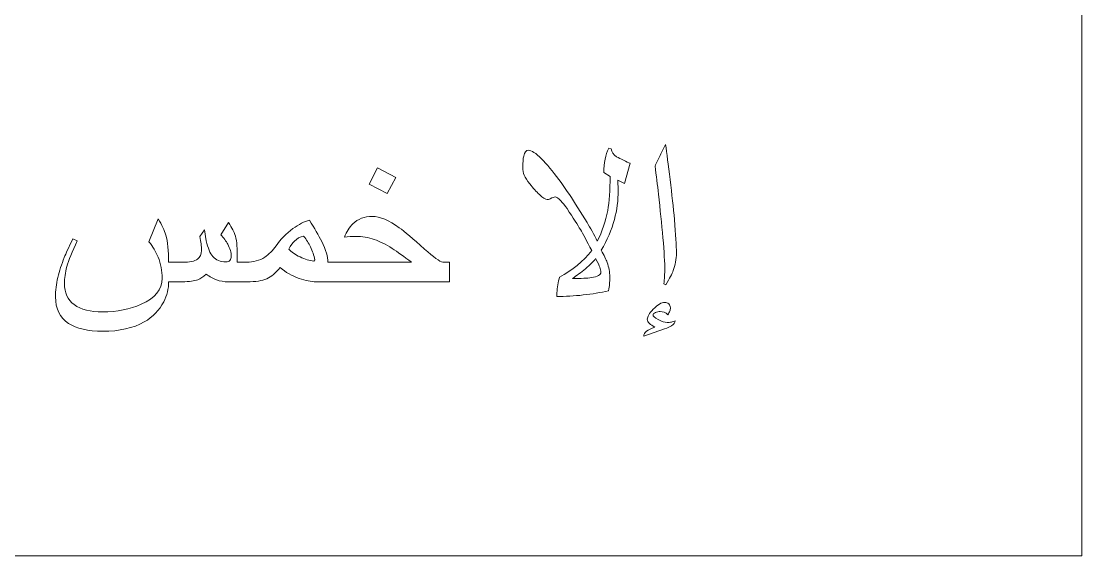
# Model space of a CAD drawing. Header units: millimetres. Extents: x -861 to 465, y -411 to 387.
# Drawn here: x -453.3 to -314.9, y 61.6 to 131.4 of the extents above; entities that cross this region are included whole.
import ezdxf

# ---------------------------------------------------------------- set-up
doc = ezdxf.new("R2010")
doc.units = ezdxf.units.MM
doc.header["$MEASUREMENT"] = 0
doc.layers.add('Layer 1', color=7, linetype='Continuous')

msp = doc.modelspace()

# ---------------------------------------------------------------- linework, layer by layer
at = {"layer": 'Layer 1', "color": 250, "lineweight": 18}
msp.add_lwpolyline([(-714.8907, 61.5579), (-314.8907, 61.5579), (-314.8907, 381.5579), (-714.8907, 381.5579), (-714.8907, 61.5579)], close=True, dxfattribs=at)
at = {"layer": 'Layer 1', "color": 250, "lineweight": 9}
for points, knots in [([(-367.799, 101.0733), (-367.799, 100.2931), (-367.9409, 99.5364), (-368.2235, 98.8019), (-368.2235, 98.8019), (-368.3709, 98.4119), (-368.6891, 97.793), (-369.177, 96.9442), (-369.177, 96.9442), (-369.177, 96.9442), (-369.4357, 97.0935), (-369.4357, 97.0935), (-369.4357, 97.0935), (-369.4067, 97.376), (-369.3809, 97.702), (-369.3587, 98.0741), (-369.3587, 98.0741), (-369.3337, 98.4452), (-369.3202, 98.693), (-369.3202, 98.8182), (-369.3202, 98.8182), (-369.3202, 99.8359), (-369.4018, 101.2548), (-369.563, 103.0738), (-369.563, 103.0738), (-369.7254, 104.896), (-369.9182, 106.7974), (-370.1415, 108.7789), (-370.1415, 108.7789), (-370.2778, 109.9808), (-370.4283, 111.2056), (-370.5934, 112.4555), (-370.5934, 112.4555), (-370.3993, 112.8859), (-370.1789, 113.3484), (-369.932, 113.8444), (-369.932, 113.8444), (-369.6825, 114.3432), (-369.4445, 114.8145), (-369.2155, 115.2555), (-369.2155, 115.2555), (-369.061, 114.1424), (-368.8655, 112.6181), (-368.6256, 110.6859), (-368.6256, 110.6859), (-368.3875, 108.7529), (-368.1998, 107.0093), (-368.0636, 105.455), (-368.0636, 105.455), (-367.8871, 103.5221), (-367.7991, 102.061), (-367.799, 101.0733)], [0, 0, 0, 0, 0.07142857, 0.07142857, 0.07142857, 0.07142857, 0.14285714, 0.14285714, 0.14285714, 0.14285714, 0.21428571, 0.21428571, 0.21428571, 0.21428571, 0.28571429, 0.28571429, 0.28571429, 0.28571429, 0.35714286, 0.35714286, 0.35714286, 0.35714286, 0.42857143, 0.42857143, 0.42857143, 0.42857143, 0.5, 0.5, 0.5, 0.5, 0.57142857, 0.57142857, 0.57142857, 0.57142857, 0.64285714, 0.64285714, 0.64285714, 0.64285714, 0.71428571, 0.71428571, 0.71428571, 0.71428571, 0.78571429, 0.78571429, 0.78571429, 0.78571429, 0.85714286, 0.85714286, 0.85714286, 0.85714286, 1, 1, 1, 1]), ([(-373.8592, 112.8256), (-373.8592, 112.8256), (-374.5649, 110.1903), (-374.5649, 110.1903), (-374.5649, 110.1903), (-374.5649, 110.1903), (-375.4301, 110.615), (-375.4301, 110.615), (-375.4301, 110.615), (-375.4301, 110.615), (-375.3975, 109.2807), (-375.3975, 109.2807), (-375.3975, 109.2807), (-375.3975, 107.9718), (-375.5655, 106.702), (-375.8992, 105.4716), (-375.8992, 105.4716), (-376.2599, 104.1229), (-376.8305, 102.7883), (-377.6134, 101.4696), (-377.6134, 101.4696), (-377.2426, 100.7868), (-376.9836, 100.2487), (-376.8362, 99.8603), (-376.8362, 99.8603), (-376.6128, 99.2429), (-376.5, 98.6171), (-376.5, 97.9859), (-376.5, 97.9859), (-376.4996, 97.6229), (-376.5095, 97.3136), (-376.5275, 97.0599), (-376.5275, 97.0599), (-376.5465, 96.8069), (-376.5906, 96.5089), (-376.6598, 96.1671), (-376.6598, 96.1671), (-377.6958, 95.9314), (-378.8026, 95.748), (-379.9781, 95.6156), (-379.9781, 95.6156), (-381.1546, 95.4869), (-382.2986, 95.4227), (-383.412, 95.4227), (-383.412, 95.4227), (-383.4009, 95.6068), (-383.3957, 95.7617), (-383.3957, 95.8915), (-383.3957, 95.8915), (-383.3485, 96.6331), (-383.2331, 97.3203), (-383.0483, 97.9528), (-383.0483, 97.9528), (-381.3876, 98.8421), (-379.9861, 99.995), (-378.8425, 101.4146), (-378.8425, 101.4146), (-379.5258, 102.7005), (-380.0249, 103.6138), (-380.3364, 104.154), (-380.3364, 104.154), (-380.6779, 104.7389), (-381.2597, 105.6508), (-382.0781, 106.8936), (-382.0781, 106.8936), (-382.3837, 107.313), (-382.6514, 107.649), (-382.8828, 107.9022), (-382.8828, 107.9022), (-383.2064, 108.2441), (-383.4617, 108.4151), (-383.6491, 108.4151), (-383.6491, 108.4151), (-383.7744, 108.4155), (-383.9838, 108.3407), (-384.2777, 108.1947), (-384.2777, 108.1947), (-384.4316, 108.1179), (-384.5641, 108.0786), (-384.6746, 108.0786), (-384.6746, 108.0786), (-384.888, 108.079), (-385.2242, 108.2938), (-385.6831, 108.7238), (-385.6831, 108.7238), (-386.0842, 109.1013), (-386.5044, 109.5698), (-386.9454, 110.1293), (-386.9454, 110.1293), (-387.295, 110.5777), (-387.5338, 110.9506), (-387.6619, 111.2483), (-387.6619, 111.2483), (-387.7872, 111.5461), (-387.8496, 111.9055), (-387.8496, 112.3285), (-387.8496, 112.3285), (-387.8495, 112.9312), (-387.8108, 113.4034), (-387.7335, 113.7453), (-387.7335, 113.7453), (-387.6161, 114.2639), (-387.4167, 114.5224), (-387.1327, 114.5224), (-387.1327, 114.5224), (-386.7327, 114.5226), (-386.1516, 114.1421), (-385.391, 113.3815), (-385.391, 113.3815), (-384.7185, 112.6986), (-383.9676, 111.7994), (-383.1364, 110.6859), (-383.1364, 110.6859), (-382.402, 109.6966), (-381.6784, 108.6328), (-380.9647, 107.4944), (-380.9647, 107.4944), (-380.9647, 107.4944), (-379.4711, 105.0913), (-379.4711, 105.0913), (-379.4711, 105.0913), (-379.0337, 104.3666), (-378.5863, 103.5451), (-378.1259, 102.6271), (-378.1259, 102.6271), (-377.4724, 103.9467), (-377.0221, 105.28), (-376.7755, 106.629), (-376.7755, 106.629), (-376.5631, 107.8004), (-376.4559, 109.2943), (-376.4559, 111.1104), (-376.4559, 111.1104), (-376.4559, 111.1104), (-377.2878, 111.5961), (-377.2878, 111.5961), (-377.2878, 111.5961), (-377.2878, 112.2382), (-377.2331, 112.8206), (-377.1226, 113.3427), (-377.1226, 113.3427), (-377.0096, 113.8638), (-376.8499, 114.3404), (-376.6432, 114.7704), (-376.6432, 114.7704), (-376.6432, 114.7704), (-376.3068, 114.6822), (-376.3068, 114.6822), (-376.3068, 114.6822), (-376.2667, 114.2639), (-376.034, 113.9273), (-375.6068, 113.6736), (-375.6068, 113.6736), (-375.3725, 113.5376), (-375.0709, 113.3815), (-374.7029, 113.2052), (-374.7029, 113.2052), (-374.3363, 113.0288), (-374.0552, 112.9018), (-373.8592, 112.8256)], [0, 0, 0, 0, 0.02439024, 0.02439024, 0.02439024, 0.02439024, 0.04878049, 0.04878049, 0.04878049, 0.04878049, 0.07317073, 0.07317073, 0.07317073, 0.07317073, 0.09756098, 0.09756098, 0.09756098, 0.09756098, 0.12195122, 0.12195122, 0.12195122, 0.12195122, 0.14634146, 0.14634146, 0.14634146, 0.14634146, 0.17073171, 0.17073171, 0.17073171, 0.17073171, 0.19512195, 0.19512195, 0.19512195, 0.19512195, 0.2195122, 0.2195122, 0.2195122, 0.2195122, 0.24390244, 0.24390244, 0.24390244, 0.24390244, 0.26829268, 0.26829268, 0.26829268, 0.26829268, 0.29268293, 0.29268293, 0.29268293, 0.29268293, 0.31707317, 0.31707317, 0.31707317, 0.31707317, 0.34146341, 0.34146341, 0.34146341, 0.34146341, 0.36585366, 0.36585366, 0.36585366, 0.36585366, 0.3902439, 0.3902439, 0.3902439, 0.3902439, 0.41463415, 0.41463415, 0.41463415, 0.41463415, 0.43902439, 0.43902439, 0.43902439, 0.43902439, 0.46341463, 0.46341463, 0.46341463, 0.46341463, 0.48780488, 0.48780488, 0.48780488, 0.48780488, 0.51219512, 0.51219512, 0.51219512, 0.51219512, 0.53658537, 0.53658537, 0.53658537, 0.53658537, 0.56097561, 0.56097561, 0.56097561, 0.56097561, 0.58536585, 0.58536585, 0.58536585, 0.58536585, 0.6097561, 0.6097561, 0.6097561, 0.6097561, 0.63414634, 0.63414634, 0.63414634, 0.63414634, 0.65853659, 0.65853659, 0.65853659, 0.65853659, 0.68292683, 0.68292683, 0.68292683, 0.68292683, 0.70731707, 0.70731707, 0.70731707, 0.70731707, 0.73170732, 0.73170732, 0.73170732, 0.73170732, 0.75609756, 0.75609756, 0.75609756, 0.75609756, 0.7804878, 0.7804878, 0.7804878, 0.7804878, 0.80487805, 0.80487805, 0.80487805, 0.80487805, 0.82926829, 0.82926829, 0.82926829, 0.82926829, 0.85365854, 0.85365854, 0.85365854, 0.85365854, 0.87804878, 0.87804878, 0.87804878, 0.87804878, 0.90243902, 0.90243902, 0.90243902, 0.90243902, 0.92682927, 0.92682927, 0.92682927, 0.92682927, 0.95121951, 0.95121951, 0.95121951, 0.95121951, 1, 1, 1, 1]), ([(-404.4047, 110.9785), (-404.4047, 110.9785), (-405.5513, 108.8568), (-405.5513, 108.8568), (-405.5513, 108.8568), (-405.5513, 108.8568), (-407.9218, 110.0856), (-407.9218, 110.0856), (-407.9218, 110.0856), (-407.9218, 110.0856), (-406.836, 112.2239), (-406.836, 112.2239), (-406.836, 112.2239), (-406.836, 112.2239), (-404.4047, 110.9785), (-404.4047, 110.9785)], [0, 0, 0, 0, 0.2, 0.2, 0.2, 0.2, 0.4, 0.4, 0.4, 0.4, 0.6, 0.6, 0.6, 0.6, 1, 1, 1, 1]), ([(-426.1422, 97.3411), (-426.1422, 97.3411), (-426.2729, 97.3411), (-426.2729, 97.3411), (-426.2729, 97.3411), (-426.8575, 97.3411), (-427.373, 97.4198), (-427.8165, 97.5782), (-427.8165, 97.5782), (-428.2615, 97.7396), (-428.7136, 97.9969), (-429.1725, 98.3497), (-429.1725, 98.3497), (-429.5845, 97.9785), (-429.9497, 97.7295), (-430.2697, 97.6057), (-430.2697, 97.6057), (-430.7296, 97.43), (-431.3982, 97.3411), (-432.2759, 97.3411), (-432.2759, 97.3411), (-432.2759, 97.3411), (-434.0783, 97.3411), (-434.0783, 97.3411), (-434.0783, 97.3411), (-434.0783, 96.4402), (-434.2935, 95.5663), (-434.7235, 94.7171), (-434.7235, 94.7171), (-435.283, 93.6153), (-436.1332, 92.7412), (-437.2755, 92.0935), (-437.2755, 92.0935), (-438.7084, 91.2864), (-440.5055, 90.8807), (-442.6663, 90.8807), (-442.6663, 90.8807), (-444.6175, 90.8808), (-446.1115, 91.2225), (-447.1476, 91.9062), (-447.1476, 91.9062), (-448.2802, 92.6564), (-448.8455, 93.8076), (-448.8455, 95.3624), (-448.8455, 95.3624), (-448.8454, 96.2005), (-448.745, 97.049), (-448.5422, 97.9087), (-448.5422, 97.9087), (-448.3368, 98.7691), (-448.0571, 99.6342), (-447.7043, 100.5052), (-447.7043, 100.5052), (-447.4879, 101.0305), (-447.1173, 101.8404), (-446.5909, 102.9358), (-446.5909, 102.9358), (-446.5909, 102.9358), (-446.0067, 102.6712), (-446.0067, 102.6712), (-446.0067, 102.6712), (-446.69, 101.263), (-447.1423, 100.1538), (-447.3628, 99.3421), (-447.3628, 99.3421), (-447.5804, 98.5333), (-447.6881, 97.793), (-447.6881, 97.1207), (-447.6881, 97.1207), (-447.6879, 95.9084), (-447.2566, 94.9846), (-446.3927, 94.3534), (-446.3927, 94.3534), (-445.5297, 93.7256), (-444.2965, 93.4108), (-442.6938, 93.4108), (-442.6938, 93.4108), (-440.8198, 93.4113), (-439.1442, 93.7389), (-437.6667, 94.3975), (-437.6667, 94.3975), (-435.8339, 95.2051), (-434.9161, 96.3378), (-434.9161, 97.793), (-434.9161, 97.793), (-434.9161, 98.7707), (-435.0967, 99.6977), (-435.4566, 100.5767), (-435.4566, 100.5767), (-435.7402, 101.2718), (-436.1399, 101.9353), (-436.6581, 102.572), (-436.6581, 102.572), (-436.6581, 102.572), (-435.44, 105.5707), (-435.44, 105.5707), (-435.44, 105.5707), (-434.9548, 104.769), (-434.624, 104.0619), (-434.4476, 103.4483), (-434.4476, 103.4483), (-434.2023, 102.5783), (-434.0783, 101.3895), (-434.0783, 99.8878), (-434.0783, 99.8878), (-434.0783, 99.8878), (-432.2759, 99.8883), (-432.2759, 99.8883), (-432.2759, 99.8883), (-431.3498, 99.8883), (-430.6926, 100.0282), (-430.3025, 100.3122), (-430.3025, 100.3122), (-429.9609, 100.5574), (-429.7899, 100.9348), (-429.7899, 101.4421), (-429.7899, 101.4421), (-429.7898, 101.725), (-429.8065, 102.0098), (-429.8396, 102.2966), (-429.8396, 102.2966), (-429.8728, 102.5862), (-429.925, 102.903), (-429.9938, 103.2444), (-429.9938, 103.2444), (-429.9938, 103.2444), (-429.4039, 104.1213), (-429.4039, 104.1213), (-429.4039, 104.1213), (-429.4039, 104.1213), (-429.1725, 102.6989), (-429.1725, 102.6989), (-429.1725, 102.6989), (-428.9562, 101.7425), (-428.6684, 101.0562), (-428.3072, 100.6375), (-428.3072, 100.6375), (-427.9075, 100.1669), (-427.3412, 99.9319), (-426.6096, 99.9319), (-426.6096, 99.9319), (-426.3862, 99.9319), (-426.2127, 100.0007), (-426.0914, 100.1411), (-426.0914, 100.1411), (-425.9671, 100.2851), (-425.904, 100.4635), (-425.904, 100.6815), (-425.904, 100.6815), (-425.904, 101.1694), (-426.0568, 101.6916), (-426.3613, 102.2468), (-426.3613, 102.2468), (-426.5859, 102.6577), (-426.8837, 103.0681), (-427.2545, 103.4763), (-427.2545, 103.4763), (-427.2545, 103.4763), (-426.2729, 105.0754), (-426.2729, 105.0754), (-426.2729, 105.0754), (-425.8143, 104.3214), (-425.5347, 103.8082), (-425.4352, 103.5365), (-425.4352, 103.5365), (-425.2232, 102.9196), (-425.1156, 102.0263), (-425.1156, 100.8579), (-425.1156, 100.8579), (-425.1156, 100.8579), (-425.1155, 99.8883), (-425.1155, 99.8883), (-425.1155, 99.8883), (-425.1155, 99.8883), (-423.8988, 99.8883), (-423.8988, 99.8883), (-423.8988, 99.8883), (-423.014, 99.8883), (-422.2232, 100.1107), (-421.5286, 100.5602), (-421.5286, 100.5602), (-420.9925, 100.913), (-420.5034, 101.4061), (-420.0624, 102.0429), (-420.0624, 102.0429), (-419.4671, 102.9037), (-418.7338, 103.6485), (-417.8632, 104.281), (-417.8632, 104.281), (-417.0845, 104.85), (-416.3678, 105.2122), (-415.7134, 105.3668), (-415.7134, 105.3668), (-415.038, 104.342), (-414.4991, 103.4181), (-414.0983, 102.5996), (-414.0983, 102.5996), (-413.5621, 101.4872), (-413.2938, 100.5825), (-413.2937, 99.8883), (-413.2937, 99.8883), (-413.2937, 99.8883), (-402.3819, 99.8883), (-402.3819, 99.8883), (-402.3819, 99.8883), (-403.3784, 100.6598), (-404.2177, 101.2601), (-404.9011, 101.6902), (-404.9011, 101.6902), (-405.7501, 102.2267), (-406.5274, 102.6176), (-407.2329, 102.8641), (-407.2329, 102.8641), (-408.0238, 103.1363), (-408.8247, 103.272), (-409.636, 103.272), (-409.636, 103.272), (-410.1322, 103.272), (-410.6337, 103.2364), (-411.141, 103.1675), (-411.141, 103.1675), (-410.8583, 103.8911), (-410.4877, 104.474), (-410.0276, 104.9149), (-410.0276, 104.9149), (-409.3661, 105.5501), (-408.5269, 105.8685), (-407.5084, 105.8685), (-407.5084, 105.8685), (-406.5133, 105.8692), (-405.3367, 105.3791), (-403.9807, 104.4023), (-403.9807, 104.4023), (-403.3054, 103.9134), (-402.2058, 102.9856), (-400.6843, 101.6185), (-400.6843, 101.6185), (-399.5021, 100.5518), (-398.6999, 99.976), (-398.2812, 99.8878), (-398.2812, 99.8878), (-398.2812, 99.8878), (-397.3991, 99.8883), (-397.3991, 99.8883), (-397.3991, 99.8883), (-397.3991, 99.8883), (-397.3991, 97.3411), (-397.3991, 97.3411), (-397.3991, 97.3411), (-397.3991, 97.3411), (-413.2935, 97.3411), (-413.2935, 97.3411), (-413.2935, 97.3411), (-413.2935, 97.3411), (-414.3216, 97.3411), (-414.3216, 97.3411), (-414.3216, 97.3411), (-414.3216, 97.3411), (-414.8203, 97.3411), (-414.8203, 97.3411), (-414.8203, 97.3411), (-415.4748, 97.3411), (-416.2122, 97.4858), (-417.0306, 97.7764), (-417.0306, 97.7764), (-417.9788, 98.119), (-418.8139, 98.5882), (-419.5333, 99.1875), (-419.5333, 99.1875), (-420.1035, 98.4936), (-420.684, 98.0106), (-421.2753, 97.7436), (-421.2753, 97.7436), (-421.8633, 97.4753), (-422.7234, 97.3411), (-423.8548, 97.3411), (-423.8548, 97.3411), (-423.8548, 97.3411), (-425.1154, 97.3411), (-425.1154, 97.3411), (-425.1154, 97.3411), (-425.1154, 97.3411), (-426.1422, 97.3411), (-426.1422, 97.3411)], [0, 0, 0, 0, 0.01388889, 0.01388889, 0.01388889, 0.01388889, 0.02777778, 0.02777778, 0.02777778, 0.02777778, 0.04166667, 0.04166667, 0.04166667, 0.04166667, 0.05555556, 0.05555556, 0.05555556, 0.05555556, 0.06944444, 0.06944444, 0.06944444, 0.06944444, 0.08333333, 0.08333333, 0.08333333, 0.08333333, 0.09722222, 0.09722222, 0.09722222, 0.09722222, 0.11111111, 0.11111111, 0.11111111, 0.11111111, 0.125, 0.125, 0.125, 0.125, 0.13888889, 0.13888889, 0.13888889, 0.13888889, 0.15277778, 0.15277778, 0.15277778, 0.15277778, 0.16666667, 0.16666667, 0.16666667, 0.16666667, 0.18055556, 0.18055556, 0.18055556, 0.18055556, 0.19444444, 0.19444444, 0.19444444, 0.19444444, 0.20833333, 0.20833333, 0.20833333, 0.20833333, 0.22222222, 0.22222222, 0.22222222, 0.22222222, 0.23611111, 0.23611111, 0.23611111, 0.23611111, 0.25, 0.25, 0.25, 0.25, 0.26388889, 0.26388889, 0.26388889, 0.26388889, 0.27777778, 0.27777778, 0.27777778, 0.27777778, 0.29166667, 0.29166667, 0.29166667, 0.29166667, 0.30555556, 0.30555556, 0.30555556, 0.30555556, 0.31944444, 0.31944444, 0.31944444, 0.31944444, 0.33333333, 0.33333333, 0.33333333, 0.33333333, 0.34722222, 0.34722222, 0.34722222, 0.34722222, 0.36111111, 0.36111111, 0.36111111, 0.36111111, 0.375, 0.375, 0.375, 0.375, 0.38888889, 0.38888889, 0.38888889, 0.38888889, 0.40277778, 0.40277778, 0.40277778, 0.40277778, 0.41666667, 0.41666667, 0.41666667, 0.41666667, 0.43055556, 0.43055556, 0.43055556, 0.43055556, 0.44444444, 0.44444444, 0.44444444, 0.44444444, 0.45833333, 0.45833333, 0.45833333, 0.45833333, 0.47222222, 0.47222222, 0.47222222, 0.47222222, 0.48611111, 0.48611111, 0.48611111, 0.48611111, 0.5, 0.5, 0.5, 0.5, 0.51388889, 0.51388889, 0.51388889, 0.51388889, 0.52777778, 0.52777778, 0.52777778, 0.52777778, 0.54166667, 0.54166667, 0.54166667, 0.54166667, 0.55555556, 0.55555556, 0.55555556, 0.55555556, 0.56944444, 0.56944444, 0.56944444, 0.56944444, 0.58333333, 0.58333333, 0.58333333, 0.58333333, 0.59722222, 0.59722222, 0.59722222, 0.59722222, 0.61111111, 0.61111111, 0.61111111, 0.61111111, 0.625, 0.625, 0.625, 0.625, 0.63888889, 0.63888889, 0.63888889, 0.63888889, 0.65277778, 0.65277778, 0.65277778, 0.65277778, 0.66666667, 0.66666667, 0.66666667, 0.66666667, 0.68055556, 0.68055556, 0.68055556, 0.68055556, 0.69444444, 0.69444444, 0.69444444, 0.69444444, 0.70833333, 0.70833333, 0.70833333, 0.70833333, 0.72222222, 0.72222222, 0.72222222, 0.72222222, 0.73611111, 0.73611111, 0.73611111, 0.73611111, 0.75, 0.75, 0.75, 0.75, 0.76388889, 0.76388889, 0.76388889, 0.76388889, 0.77777778, 0.77777778, 0.77777778, 0.77777778, 0.79166667, 0.79166667, 0.79166667, 0.79166667, 0.80555556, 0.80555556, 0.80555556, 0.80555556, 0.81944444, 0.81944444, 0.81944444, 0.81944444, 0.83333333, 0.83333333, 0.83333333, 0.83333333, 0.84722222, 0.84722222, 0.84722222, 0.84722222, 0.86111111, 0.86111111, 0.86111111, 0.86111111, 0.875, 0.875, 0.875, 0.875, 0.88888889, 0.88888889, 0.88888889, 0.88888889, 0.90277778, 0.90277778, 0.90277778, 0.90277778, 0.91666667, 0.91666667, 0.91666667, 0.91666667, 0.93055556, 0.93055556, 0.93055556, 0.93055556, 0.94444444, 0.94444444, 0.94444444, 0.94444444, 0.95833333, 0.95833333, 0.95833333, 0.95833333, 0.97222222, 0.97222222, 0.97222222, 0.97222222, 1, 1, 1, 1]), ([(-414.9803, 100.224), (-415.1055, 100.7892), (-415.2999, 101.3455), (-415.5645, 101.8941), (-415.5645, 101.8941), (-415.7891, 102.3537), (-416.0866, 102.8271), (-416.4574, 103.3161), (-416.4574, 103.3161), (-416.9285, 103.1982), (-417.3255, 102.977), (-417.648, 102.6546), (-417.648, 102.6546), (-417.8618, 102.4529), (-418.1151, 102.1064), (-418.4089, 101.6185), (-418.4089, 101.6185), (-418.056, 101.2361), (-417.5598, 100.8922), (-416.9206, 100.5877), (-416.9206, 100.5877), (-416.2808, 100.2867), (-415.6788, 100.1027), (-415.1126, 100.0367), (-415.1126, 100.0367), (-415.1126, 100.0367), (-414.9803, 100.224), (-414.9803, 100.224)], [0, 0, 0, 0, 0.125, 0.125, 0.125, 0.125, 0.25, 0.25, 0.25, 0.25, 0.375, 0.375, 0.375, 0.375, 0.5, 0.5, 0.5, 0.5, 0.625, 0.625, 0.625, 0.625, 0.75, 0.75, 0.75, 0.75, 1, 1, 1, 1]), ([(-377.668, 98.5706), (-377.668, 98.7826), (-377.7111, 99.003), (-377.7954, 99.2316), (-377.7954, 99.2316), (-377.8764, 99.4636), (-378.06, 99.8437), (-378.3465, 100.3728), (-378.3465, 100.3728), (-378.6368, 99.9899), (-379.0742, 99.5488), (-379.6584, 99.05), (-379.6584, 99.05), (-380.2398, 98.554), (-380.813, 98.1292), (-381.3782, 97.7764), (-381.3782, 97.7764), (-380.2243, 97.7769), (-379.4033, 97.811), (-378.914, 97.8812), (-378.914, 97.8812), (-378.0844, 97.9983), (-377.6684, 98.2287), (-377.668, 98.5706)], [0, 0, 0, 0, 0.14285714, 0.14285714, 0.14285714, 0.14285714, 0.28571429, 0.28571429, 0.28571429, 0.28571429, 0.42857143, 0.42857143, 0.42857143, 0.42857143, 0.57142857, 0.57142857, 0.57142857, 0.57142857, 0.71428571, 0.71428571, 0.71428571, 0.71428571, 1, 1, 1, 1]), ([(-367.9696, 92.254), (-367.9696, 92.0111), (-368.123, 91.7929), (-368.4274, 91.5975), (-368.4274, 91.5975), (-368.6296, 91.4698), (-368.9371, 91.3315), (-369.3478, 91.1841), (-369.3478, 91.1841), (-369.3478, 91.1841), (-372.0705, 90.2474), (-372.0705, 90.2474), (-372.0705, 90.2474), (-372.0705, 90.6966), (-371.5844, 91.0902), (-370.61, 91.432), (-370.61, 91.432), (-370.9116, 91.5912), (-371.142, 91.7436), (-371.299, 91.8896), (-371.299, 91.8896), (-371.5018, 92.0746), (-371.6024, 92.2685), (-371.6024, 92.4738), (-371.6024, 92.4738), (-371.6022, 92.7755), (-371.3459, 93.1988), (-370.8305, 93.747), (-370.8305, 93.747), (-370.2544, 94.3534), (-369.7446, 94.6569), (-369.3037, 94.6569), (-369.3037, 94.6569), (-369.109, 94.6575), (-368.9428, 94.5905), (-368.802, 94.4582), (-368.802, 94.4582), (-368.6586, 94.3265), (-368.5872, 94.1523), (-368.5872, 93.94), (-368.5872, 93.94), (-368.5872, 93.8042), (-368.6175, 93.6645), (-368.6754, 93.5212), (-368.6754, 93.5212), (-368.7344, 93.3811), (-368.8172, 93.2234), (-368.9234, 93.047), (-368.9234, 93.047), (-369.2253, 93.3192), (-369.5517, 93.4549), (-369.9044, 93.4549), (-369.9044, 93.4549), (-370.1223, 93.4549), (-370.3345, 93.4108), (-370.544, 93.3226), (-370.544, 93.3226), (-370.7533, 93.2351), (-370.858, 93.1311), (-370.858, 93.0139), (-370.858, 93.0139), (-370.8577, 92.8707), (-370.6322, 92.6725), (-370.1803, 92.4188), (-370.1803, 92.4188), (-369.7254, 92.1627), (-369.3354, 92.0328), (-369.0116, 92.0328), (-369.0116, 92.0328), (-368.7995, 92.0333), (-368.6465, 92.041), (-368.554, 92.055), (-368.554, 92.055), (-368.459, 92.0706), (-368.2647, 92.1362), (-367.9696, 92.254)], [0, 0, 0, 0, 0.05, 0.05, 0.05, 0.05, 0.1, 0.1, 0.1, 0.1, 0.15, 0.15, 0.15, 0.15, 0.2, 0.2, 0.2, 0.2, 0.25, 0.25, 0.25, 0.25, 0.3, 0.3, 0.3, 0.3, 0.35, 0.35, 0.35, 0.35, 0.4, 0.4, 0.4, 0.4, 0.45, 0.45, 0.45, 0.45, 0.5, 0.5, 0.5, 0.5, 0.55, 0.55, 0.55, 0.55, 0.6, 0.6, 0.6, 0.6, 0.65, 0.65, 0.65, 0.65, 0.7, 0.7, 0.7, 0.7, 0.75, 0.75, 0.75, 0.75, 0.8, 0.8, 0.8, 0.8, 0.85, 0.85, 0.85, 0.85, 0.9, 0.9, 0.9, 0.9, 1, 1, 1, 1])]:
    msp.add_open_spline(points, degree=3, knots=knots, dxfattribs=at)

doc.saveas('drawing.dxf')
